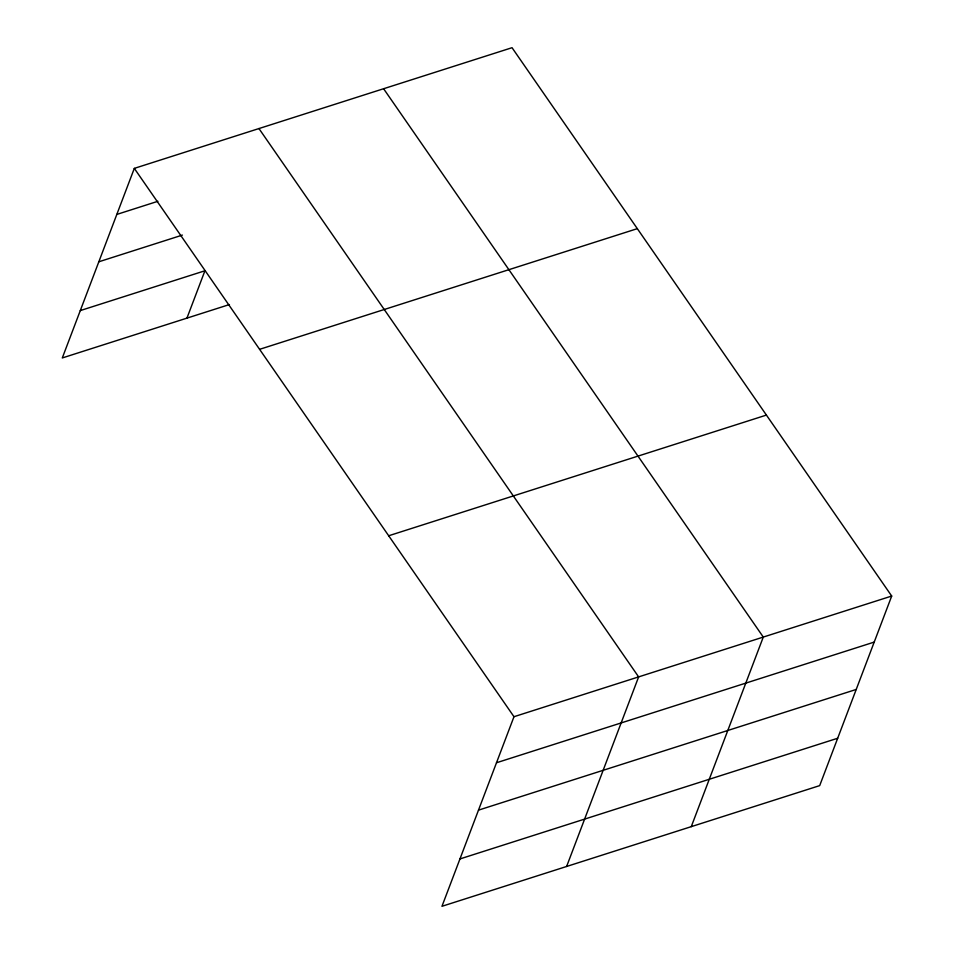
<?xml version="1.0" encoding="UTF-8"?>
<svg xmlns="http://www.w3.org/2000/svg" width="954" height="954" viewBox="0 0 954 954"><rect width="100%" height="100%" fill="white"/><g stroke="black" fill="none" stroke-linecap="round" stroke-linejoin="round"><path stroke-width="1.43" d="M891.704 596.047L513.979 716.716L441.964 906.3L819.689 785.619L891.704 596.047L512.036 47.7L134.311 168.381L62.296 357.953L229.437 304.553M186.936 318.135L204.931 270.769L80.279 310.587M566.616 866.482L638.631 676.899L258.951 128.551M691.268 826.653L763.283 637.069L383.603 88.734M116.817 214.423L157.887 201.294M98.822 261.79L182.393 235.089M259.595 349.331L637.332 228.65M388.683 535.766L766.42 415.085M496.485 762.759L874.222 642.09M478.503 810.137L856.227 689.456M459.959 858.934L837.684 738.253M134.311 168.381L513.979 716.716"/></g></svg>
